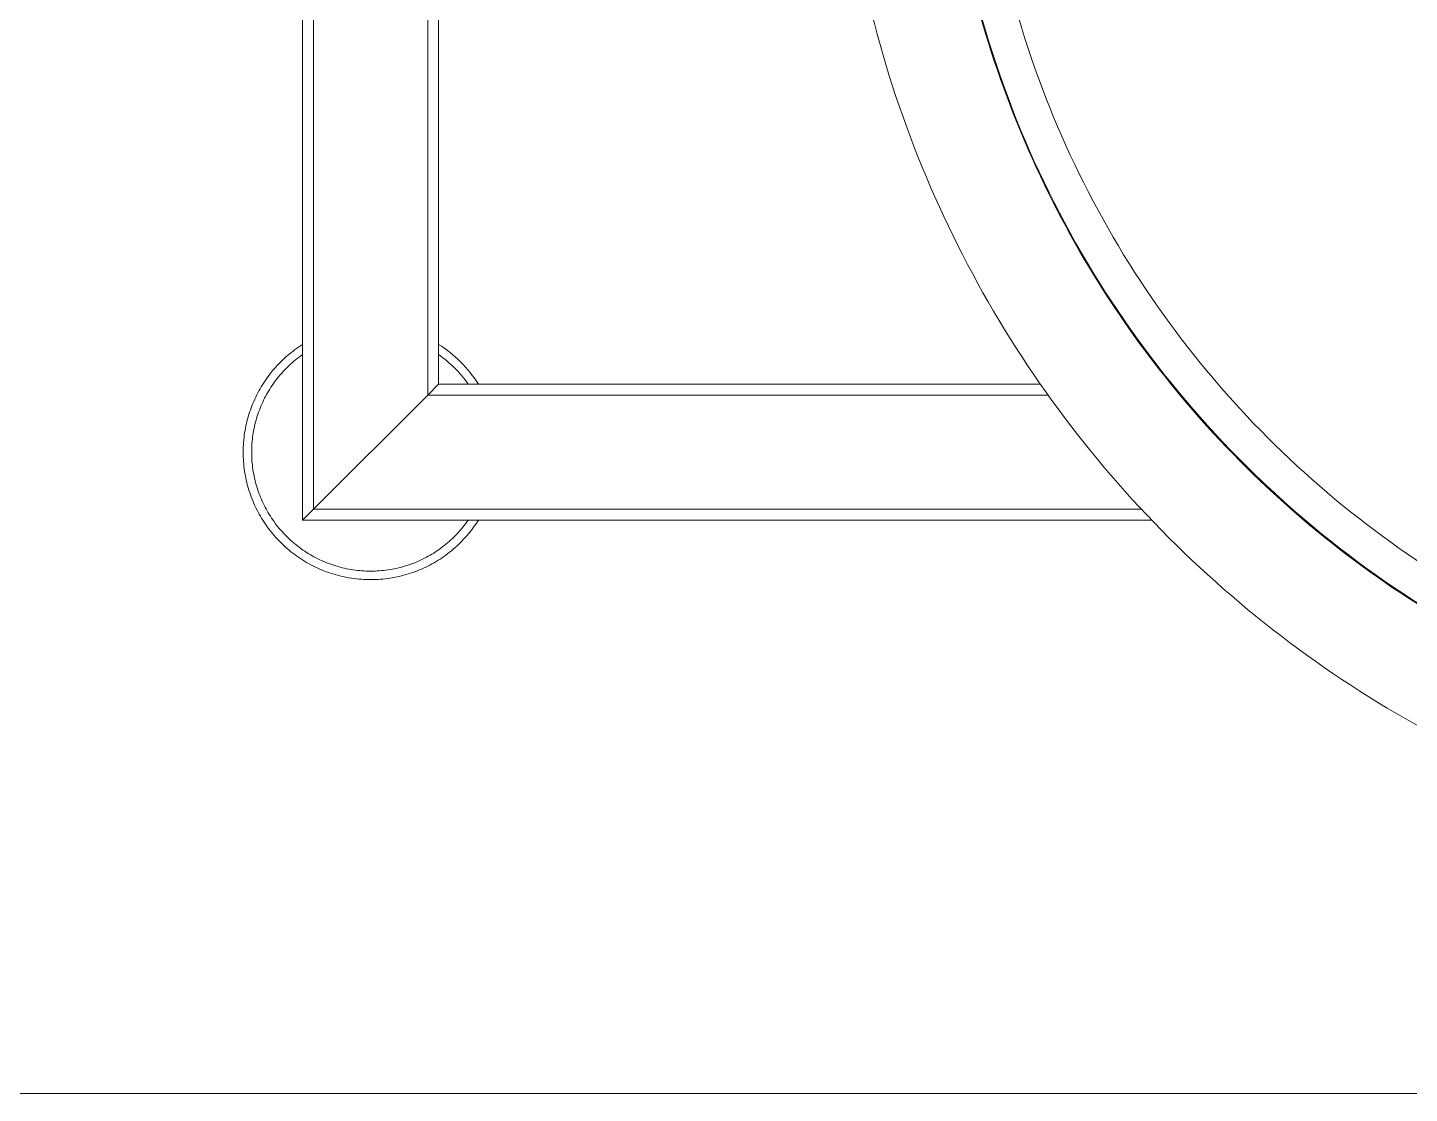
# Model space of a CAD drawing. Extents: x -681219 to -550379, y -242630 to -158199.
# Drawn here: x -646497 to -645684, y -226917 to -226290 of the extents above; entities that cross this region are included whole.
import ezdxf
from ezdxf.lldxf.tags import DXFTag

# ---------------------------------------------------------------- set-up
doc = ezdxf.new("R2010")
doc.units = 0
doc.header["$LTSCALE"] = 1000
doc.linetypes.add('DASHED2', pattern=[9.525, 6.35, -3.175])
doc.layers.get('0').update_dxf_attribs({"linetype": 'CONTINUOUS'})
for name, color, linetype, lineweight in [('famsun', 7, 'CONTINUOUS', 0), ('future', 4, 'DASHED2', 0), ('轴网_轴线', 1, 'CENTER2', 0)]:
    doc.layers.add(name, color=color, linetype=linetype, lineweight=lineweight)
tags = doc.linetypes.add('CENTER2', pattern=[28.575, 19.05, -3.175, 3.175, -3.175]).pattern_tags.tags
tags[10:11] = [DXFTag(74, 4), DXFTag(75, 0), DXFTag(340, '0'), DXFTag(46, 0.0), DXFTag(50, 0.0), DXFTag(44, 0.0), DXFTag(45, 0.0)]
tags[8:9] = [DXFTag(74, 4), DXFTag(75, 0), DXFTag(340, '0'), DXFTag(46, 0.0), DXFTag(50, 0.0), DXFTag(44, 0.0), DXFTag(45, 0.0)]
tags[6:7] = [DXFTag(74, 4), DXFTag(75, 0), DXFTag(340, '0'), DXFTag(46, 0.0), DXFTag(50, 0.0), DXFTag(44, 0.0), DXFTag(45, 0.0)]
tags[4:5] = [DXFTag(74, 4), DXFTag(75, 0), DXFTag(340, '0'), DXFTag(46, 0.0), DXFTag(50, 0.0), DXFTag(44, 0.0), DXFTag(45, 0.0)]

# ---------------------------------------------------------------- blocks, each defined once
blk = doc.blocks.new('轴网FB0EDE194AE0F5E0')
at = {"layer": '轴网_轴线'}
blk.add_line((-1200, 0), (44200, 0), dxfattribs=at)
blk = doc.blocks.new('Oil tank 1000l-V')
for p, q in [((-980, 460), (-980, -292.42)), ((-980, 460), (-973.6, 453.6)), ((-480.23, 460), (-980, 460)), ((-973.6, 453.6), (-980, 460)), ((-973.6, 453.6), (-906.4, 386.4)), ((-973.6, 453.6), (-973.6, -292.42)), ((-486.28, 453.6), (-973.6, 453.6)), ((-906.4, 386.4), (-906.4, -386.4)), ((-906.4, 386.4), (-900, 380)), ((-900, 380), (-906.4, 386.4)), ((-541.22, 386.4), (-906.4, 386.4)), ((-900, 380), (-900, -170)), ((-545.73, 380), (-900, 380))]:
    blk.add_line(p, q)
for centre, radius, start, end in [((0, 0), 665, 323.2686, 173.20578), ((0, 0), 603.52, 327.38732, 171.96102), ((0, 0), 603, 90, 171.95407), ((0, 0), 582.25, 90, 166.03079), ((-940, 420), 75, 32.23095, 237.76905), ((-940, 420), 70, 34.8499, 235.1501), ((-940, 420), 70, 304.8499, 325.1501), ((-940, 420), 75, 302.23095, 327.76905)]:
    blk.add_arc(centre, radius, start, end)

msp = doc.modelspace()

# ---------------------------------------------------------------- block references
at = {"layer": 'famsun', "xscale": -1}
msp.add_blockref('轴网FB0EDE194AE0F5E0', (-623955.4609, -226916.6983), dxfattribs=at)
at = {"layer": 'future', "xscale": -1, "rotation": 180}
msp.add_blockref('Oil tank 1000l-V', (-645355.5674, -226119.4401), dxfattribs=at)

doc.saveas('drawing.dxf')
